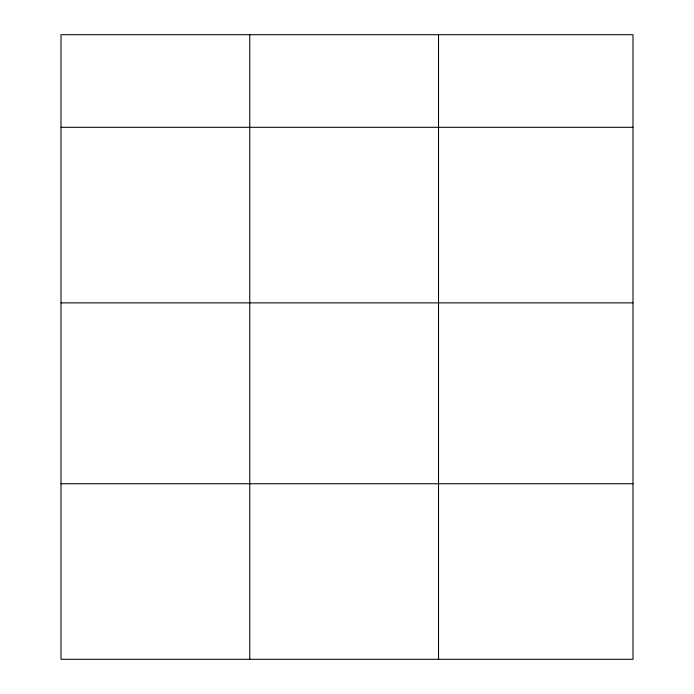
<?xml version="1.0" encoding="UTF-8"?>
<svg xmlns="http://www.w3.org/2000/svg" width="694" height="694" viewBox="0 0 694 694"><rect width="100%" height="100%" fill="white"/><g stroke="black" fill="none" stroke-linecap="round" stroke-linejoin="round"><path stroke-width="1.04" d="M632.997 302.87L632.997 34.7L61.003 34.7L61.003 659.3L632.997 659.3L632.997 302.87L61.003 302.87M61.003 127.314L632.997 127.314M61.003 483.744L632.997 483.744M438.521 34.7L438.521 659.3M249.762 34.7L249.762 659.3"/></g></svg>
